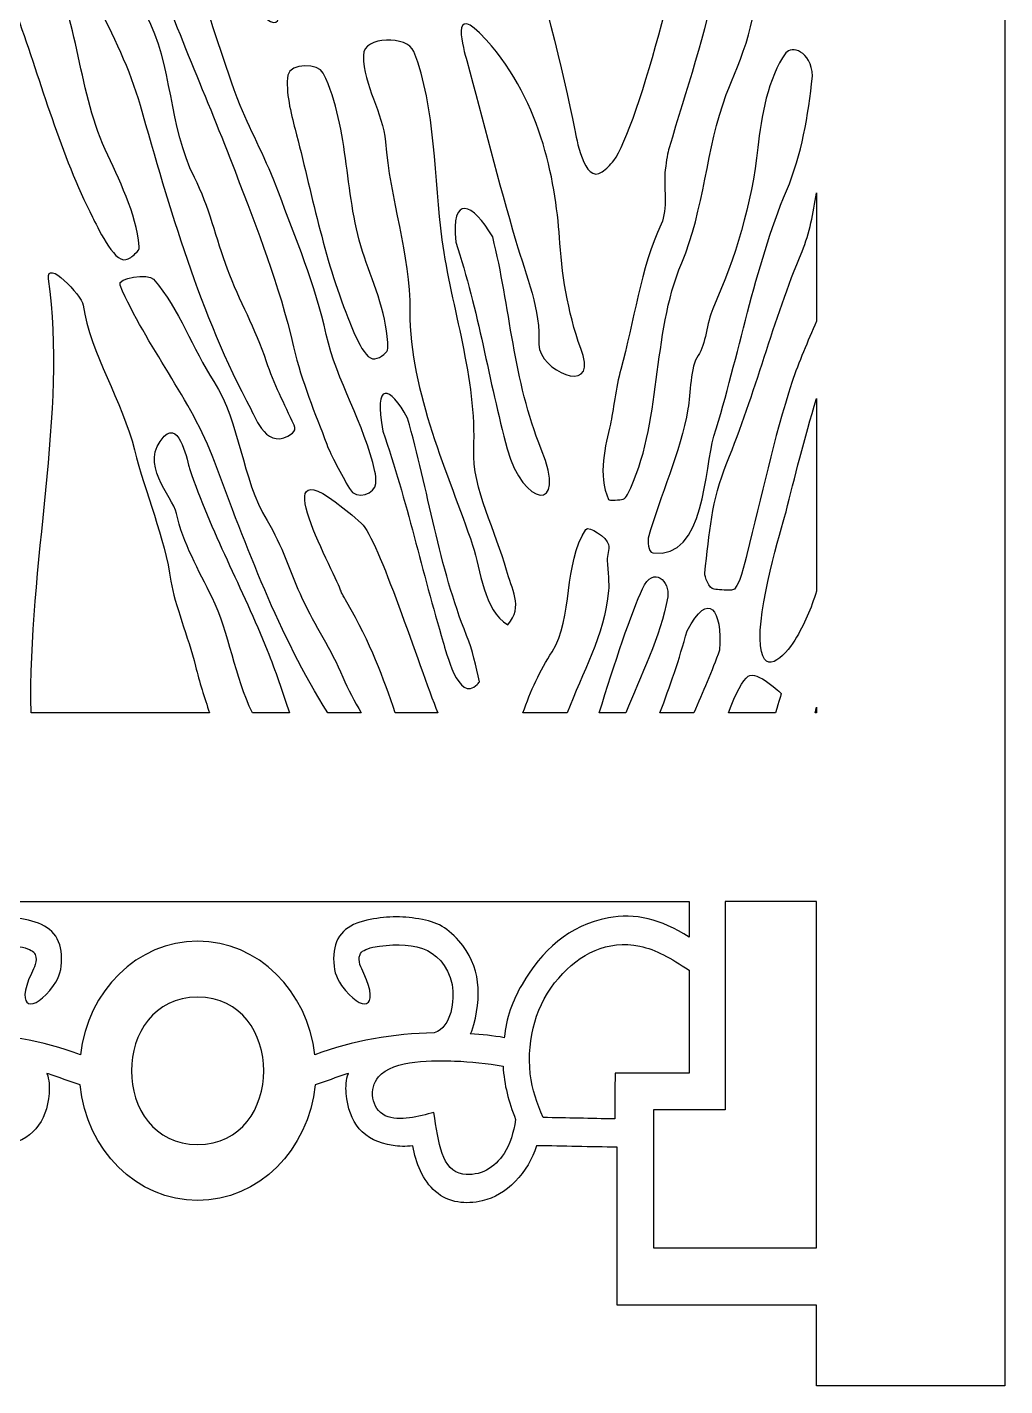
# Model space of a CAD drawing. Header units: centimetres. Extents: x 14.7 to 19.6, y -9 to 9.
# Drawn here: x 16.658 to 19.63, y -8.999 to -4.869 of the extents above; entities that cross this region are included whole.
import ezdxf

# ---------------------------------------------------------------- set-up
doc = ezdxf.new("R2010")
doc.units = ezdxf.units.CM
doc.header["$MEASUREMENT"] = 0
doc.layers.add('layer 1', color=7, linetype='Continuous')

msp = doc.modelspace()

# ---------------------------------------------------------------- linework, layer by layer
at = {"layer": 'layer 1', "color": 250}
msp.add_open_spline([(19.63045, 9.00076), (17.99409, 9.00076), (16.35772, 9.00076), (14.72136, 9.00076), (14.72136, 9.00076), (14.72136, 3.53167), (14.72136, -1.93742), (14.72136, -7.4065), (14.72136, -7.4065), (14.72138, -7.4065), (14.72139, -7.4065), (14.7214, -7.4065), (14.7214, -7.4065), (14.7214, -7.93741), (14.7214, -8.46832), (14.7214, -8.99924), (14.7214, -8.99924), (14.91231, -8.99924), (15.10322, -8.99924), (15.29413, -8.99924), (15.29413, -8.99924), (15.29413, -8.91742), (15.29413, -8.8356), (15.29413, -8.75378), (15.29413, -8.75378), (15.49607, -8.75378), (15.69801, -8.75378), (15.89995, -8.75378), (15.89995, -8.75378), (15.89995, -8.5939), (15.89995, -8.43402), (15.89995, -8.27414), (15.89995, -8.27414), (15.98164, -8.27251), (16.06334, -8.27088), (16.14504, -8.26924), (16.14504, -8.26924), (16.15955, -8.31061), (16.17856, -8.34649), (16.21013, -8.37816), (16.21013, -8.37816), (16.24104, -8.40916), (16.27298, -8.42833), (16.3105, -8.43705), (16.3105, -8.43705), (16.36015, -8.4486), (16.41259, -8.44357), (16.45245, -8.40879), (16.45245, -8.40879), (16.49102, -8.37514), (16.51328, -8.32123), (16.52127, -8.2698), (16.52127, -8.2698), (16.5441, -8.27211), (16.56351, -8.27158), (16.58182, -8.26896), (16.58182, -8.26896), (16.67318, -8.25588), (16.71634, -8.19807), (16.72405, -8.1109), (16.72405, -8.1109), (16.72594, -8.08953), (16.72444, -8.06844), (16.71765, -8.04988), (16.71765, -8.04988), (16.71909, -8.05024), (16.72053, -8.05059), (16.72196, -8.05095), (16.72196, -8.05095), (16.7542, -8.0621), (16.78644, -8.07324), (16.81868, -8.08439), (16.81868, -8.08439), (16.83803, -8.28195), (16.99059, -8.43577), (17.17592, -8.43577), (17.17592, -8.43577), (17.36126, -8.43577), (17.51382, -8.28195), (17.53317, -8.08439), (17.53317, -8.08439), (17.56541, -8.07324), (17.59765, -8.0621), (17.62989, -8.05095), (17.62989, -8.05095), (17.63132, -8.05059), (17.63276, -8.05024), (17.63419, -8.04988), (17.63419, -8.04988), (17.62741, -8.06844), (17.6259, -8.08953), (17.6278, -8.1109), (17.6278, -8.1109), (17.63551, -8.19807), (17.67867, -8.25588), (17.77003, -8.26896), (17.77003, -8.26896), (17.78834, -8.27158), (17.80775, -8.27211), (17.83058, -8.2698), (17.83058, -8.2698), (17.83857, -8.32123), (17.86083, -8.37514), (17.8994, -8.40879), (17.8994, -8.40879), (17.93926, -8.44357), (17.9917, -8.4486), (18.04135, -8.43705), (18.04135, -8.43705), (18.07887, -8.42833), (18.11082, -8.40916), (18.14173, -8.37816), (18.14173, -8.37816), (18.17329, -8.34649), (18.1923, -8.31061), (18.20681, -8.26924), (18.20681, -8.26924), (18.28851, -8.27088), (18.37021, -8.27251), (18.4519, -8.27414), (18.4519, -8.27414), (18.4519, -8.43402), (18.4519, -8.5939), (18.4519, -8.75378), (18.4519, -8.75378), (18.65384, -8.75378), (18.85578, -8.75378), (19.05772, -8.75378), (19.05772, -8.75378), (19.05772, -8.8356), (19.05772, -8.91742), (19.05772, -8.99924), (19.05772, -8.99924), (19.24863, -8.99924), (19.43954, -8.99924), (19.63045, -8.99924), (19.63045, -8.99924), (19.63045, -8.46832), (19.63045, -7.93741), (19.63045, -7.4065), (19.63045, -7.4065), (19.63045, -1.93742), (19.63045, 3.53167), (19.63045, 9.00076)], degree=3, knots=[0, 0, 0, 0, 0.027027, 0.027027, 0.027027, 0.027027, 0.0540541, 0.0540541, 0.0540541, 0.0540541, 0.0810811, 0.0810811, 0.0810811, 0.0810811, 0.1081081, 0.1081081, 0.1081081, 0.1081081, 0.1351351, 0.1351351, 0.1351351, 0.1351351, 0.1621622, 0.1621622, 0.1621622, 0.1621622, 0.1891892, 0.1891892, 0.1891892, 0.1891892, 0.2162162, 0.2162162, 0.2162162, 0.2162162, 0.2432432, 0.2432432, 0.2432432, 0.2432432, 0.2702703, 0.2702703, 0.2702703, 0.2702703, 0.2972973, 0.2972973, 0.2972973, 0.2972973, 0.3243243, 0.3243243, 0.3243243, 0.3243243, 0.3513514, 0.3513514, 0.3513514, 0.3513514, 0.3783784, 0.3783784, 0.3783784, 0.3783784, 0.4054054, 0.4054054, 0.4054054, 0.4054054, 0.4324324, 0.4324324, 0.4324324, 0.4324324, 0.4594595, 0.4594595, 0.4594595, 0.4594595, 0.4864865, 0.4864865, 0.4864865, 0.4864865, 0.5135135, 0.5135135, 0.5135135, 0.5135135, 0.5405405, 0.5405405, 0.5405405, 0.5405405, 0.5675676, 0.5675676, 0.5675676, 0.5675676, 0.5945946, 0.5945946, 0.5945946, 0.5945946, 0.6216216, 0.6216216, 0.6216216, 0.6216216, 0.6486486, 0.6486486, 0.6486486, 0.6486486, 0.6756757, 0.6756757, 0.6756757, 0.6756757, 0.7027027, 0.7027027, 0.7027027, 0.7027027, 0.7297297, 0.7297297, 0.7297297, 0.7297297, 0.7567568, 0.7567568, 0.7567568, 0.7567568, 0.7837838, 0.7837838, 0.7837838, 0.7837838, 0.8108108, 0.8108108, 0.8108108, 0.8108108, 0.8378378, 0.8378378, 0.8378378, 0.8378378, 0.8648649, 0.8648649, 0.8648649, 0.8648649, 0.8918919, 0.8918919, 0.8918919, 0.8918919, 0.9189189, 0.9189189, 0.9189189, 0.9189189, 0.9459459, 0.9459459, 0.9459459, 0.9459459, 1, 1, 1, 1], dxfattribs=at)
at = {"layer": 'layer 1', "color": 7}
for points, knots in [([(18.40585, -5.30907), (18.35042, -5.34852), (18.32633, -5.1985), (18.323, -5.18197), (18.323, -5.18197), (18.24812, -4.81228), (18.06604, -4.19436), (17.98641, -3.82434), (17.98641, -3.82434), (17.95291, -3.66863), (17.79548, -3.13169), (17.84382, -2.966), (17.84382, -2.966), (17.8911, -2.8038), (17.97741, -3.12331), (18.01058, -3.19579), (18.01058, -3.19579), (18.11928, -3.43328), (18.26381, -3.66553), (18.39781, -3.89659), (18.39781, -3.89659), (18.44095, -3.97095), (18.48384, -4.02125), (18.51165, -4.10525), (18.51165, -4.10525), (18.55082, -4.22357), (18.59764, -4.33097), (18.65061, -4.44672), (18.65061, -4.44672), (18.68936, -4.53138), (18.51295, -5.18241), (18.44115, -5.27465), (18.44115, -5.27465), (18.43032, -5.28856), (18.41855, -5.30005), (18.40585, -5.30907)], [0, 0, 0, 0, 0.1, 0.1, 0.1, 0.1, 0.2, 0.2, 0.2, 0.2, 0.3, 0.3, 0.3, 0.3, 0.4, 0.4, 0.4, 0.4, 0.5, 0.5, 0.5, 0.5, 0.6, 0.6, 0.6, 0.6, 0.7, 0.7, 0.7, 0.7, 0.8, 0.8, 0.8, 0.8, 1, 1, 1, 1]), ([(17.33816, -4.79485), (17.16555, -4.58038), (17.19776, -4.37335), (17.14025, -4.25017), (17.14025, -4.25017), (17.14025, -4.25017), (17.14025, -4.25017), (17.14025, -4.25017), (17.14025, -4.25017), (17.13153, -4.23151), (17.12642, -4.21856), (17.12492, -4.2113), (17.12492, -4.2113), (17.11053, -4.14416), (17.0858, -4.08229), (17.06567, -4.00926), (17.06567, -4.00926), (17.06373, -4.0022), (17.05384, -3.88041), (17.14766, -3.977), (17.14766, -3.977), (17.24766, -4.0839), (17.22862, -4.14663), (17.23211, -4.19426), (17.23211, -4.19426), (17.23794, -4.27342), (17.30772, -4.39604), (17.30503, -4.4691), (17.30503, -4.4691), (17.30344, -4.54473), (17.39041, -4.67887), (17.41996, -4.77887), (17.41996, -4.77887), (17.42458, -4.79448), (17.44751, -4.93071), (17.33816, -4.79485)], [0, 0, 0, 0, 0.1, 0.1, 0.1, 0.1, 0.2, 0.2, 0.2, 0.2, 0.3, 0.3, 0.3, 0.3, 0.4, 0.4, 0.4, 0.4, 0.5, 0.5, 0.5, 0.5, 0.6, 0.6, 0.6, 0.6, 0.7, 0.7, 0.7, 0.7, 0.8, 0.8, 0.8, 0.8, 1, 1, 1, 1]), ([(17.71766, -6.25643), (17.71694, -6.28613), (17.65986, -6.31152), (17.63726, -6.27162), (17.63726, -6.27162), (17.61316, -6.22906), (17.58098, -6.16981), (17.56863, -6.1371), (17.56863, -6.1371), (17.53307, -6.04289), (17.49298, -5.94885), (17.46783, -5.84133), (17.46783, -5.84133), (17.42202, -5.64525), (17.35956, -5.49134), (17.28964, -5.30735), (17.28964, -5.30735), (17.20578, -5.08668), (17.10408, -4.86533), (17.0291, -4.63873), (17.0291, -4.63873), (16.98986, -4.5201), (16.93462, -4.40261), (16.89268, -4.28339), (16.89268, -4.28339), (16.87761, -4.24069), (16.87009, -4.17603), (16.92307, -4.16773), (16.92307, -4.16773), (17.01978, -4.15259), (17.15781, -4.69303), (17.17118, -4.72589), (17.17118, -4.72589), (17.22164, -4.84999), (17.25515, -4.98281), (17.30567, -5.10702), (17.30567, -5.10702), (17.34151, -5.1952), (17.38495, -5.27058), (17.422, -5.3712), (17.422, -5.3712), (17.47282, -5.50919), (17.5338, -5.65246), (17.56713, -5.80344), (17.56713, -5.80344), (17.5982, -5.94414), (17.6828, -6.07433), (17.71524, -6.21985), (17.71524, -6.21985), (17.71722, -6.22876), (17.71802, -6.24095), (17.71766, -6.25643)], [0, 0, 0, 0, 0.0714286, 0.0714286, 0.0714286, 0.0714286, 0.1428571, 0.1428571, 0.1428571, 0.1428571, 0.2142857, 0.2142857, 0.2142857, 0.2142857, 0.2857143, 0.2857143, 0.2857143, 0.2857143, 0.3571429, 0.3571429, 0.3571429, 0.3571429, 0.4285714, 0.4285714, 0.4285714, 0.4285714, 0.5, 0.5, 0.5, 0.5, 0.5714286, 0.5714286, 0.5714286, 0.5714286, 0.6428571, 0.6428571, 0.6428571, 0.6428571, 0.7142857, 0.7142857, 0.7142857, 0.7142857, 0.7857143, 0.7857143, 0.7857143, 0.7857143, 0.8571429, 0.8571429, 0.8571429, 0.8571429, 1, 1, 1, 1]), ([(17.46423, -6.10316), (17.38856, -6.16123), (17.35127, -6.0556), (17.33849, -6.03184), (17.33849, -6.03184), (17.18234, -5.74151), (17.09061, -5.41926), (17.00102, -5.10667), (17.00102, -5.10667), (16.93782, -4.88617), (16.79706, -4.69138), (16.72259, -4.47344), (16.72259, -4.47344), (16.71283, -4.44488), (16.82342, -4.44136), (16.83932, -4.46294), (16.83932, -4.46294), (16.92169, -4.5748), (16.95456, -4.71243), (17.01929, -4.83216), (17.01929, -4.83216), (17.10121, -4.9837), (17.08783, -5.17197), (17.16628, -5.32593), (17.16628, -5.32593), (17.21117, -5.41405), (17.23216, -5.51277), (17.26651, -5.60492), (17.26651, -5.60492), (17.30274, -5.70207), (17.35211, -5.78489), (17.38537, -5.88607), (17.38537, -5.88607), (17.40714, -5.95238), (17.44035, -6.01537), (17.46922, -6.07932), (17.46922, -6.07932), (17.47368, -6.08923), (17.47203, -6.09718), (17.46423, -6.10316)], [0, 0, 0, 0, 0.0909091, 0.0909091, 0.0909091, 0.0909091, 0.1818182, 0.1818182, 0.1818182, 0.1818182, 0.2727273, 0.2727273, 0.2727273, 0.2727273, 0.3636364, 0.3636364, 0.3636364, 0.3636364, 0.4545455, 0.4545455, 0.4545455, 0.4545455, 0.5454545, 0.5454545, 0.5454545, 0.5454545, 0.6363636, 0.6363636, 0.6363636, 0.6363636, 0.7272727, 0.7272727, 0.7272727, 0.7272727, 0.8181818, 0.8181818, 0.8181818, 0.8181818, 1, 1, 1, 1]), ([(16.95733, -5.57554), (16.91985, -5.58519), (16.8683, -5.46992), (16.85667, -5.44715), (16.85667, -5.44715), (16.75946, -5.25685), (16.70061, -5.03968), (16.6284, -4.83773), (16.6284, -4.83773), (16.61091, -4.78877), (16.58547, -4.71548), (16.58977, -4.66113), (16.58977, -4.66113), (16.59318, -4.61781), (16.68906, -4.61237), (16.70679, -4.64235), (16.70679, -4.64235), (16.81354, -4.82289), (16.80829, -5.04986), (16.89479, -5.24106), (16.89479, -5.24106), (16.93516, -5.33033), (16.98968, -5.43467), (16.99802, -5.5355), (16.99802, -5.5355), (16.9989, -5.54609), (16.99484, -5.548), (16.98592, -5.55764), (16.98592, -5.55764), (16.97738, -5.56686), (16.96786, -5.57281), (16.95733, -5.57554)], [0, 0, 0, 0, 0.1111111, 0.1111111, 0.1111111, 0.1111111, 0.2222222, 0.2222222, 0.2222222, 0.2222222, 0.3333333, 0.3333333, 0.3333333, 0.3333333, 0.4444444, 0.4444444, 0.4444444, 0.4444444, 0.5555556, 0.5555556, 0.5555556, 0.5555556, 0.6666667, 0.6666667, 0.6666667, 0.6666667, 0.7777778, 0.7777778, 0.7777778, 0.7777778, 1, 1, 1, 1]), ([(18.42554, -6.30504), (18.39108, -6.23046), (18.41682, -6.13889), (18.43087, -6.07643), (18.43087, -6.07643), (18.43922, -6.03933), (18.44823, -5.96148), (18.46266, -5.90965), (18.46266, -5.90965), (18.50272, -5.76575), (18.5225, -5.60162), (18.58554, -5.4676), (18.58554, -5.4676), (18.60669, -5.42266), (18.59193, -5.35255), (18.59789, -5.30269), (18.59789, -5.30269), (18.59789, -5.30269), (18.59789, -5.30269), (18.59789, -5.30269), (18.59789, -5.30269), (18.60153, -5.27231), (18.60544, -5.25013), (18.60963, -5.23613), (18.60963, -5.23613), (18.66209, -5.06112), (18.72018, -4.88748), (18.75596, -4.70651), (18.75596, -4.70651), (18.76318, -4.67004), (18.83176, -4.65876), (18.85089, -4.70016), (18.85089, -4.70016), (18.90422, -4.81559), (18.82046, -4.97422), (18.78342, -5.07369), (18.78342, -5.07369), (18.72191, -5.23898), (18.71659, -5.42393), (18.64788, -5.5859), (18.64788, -5.5859), (18.55413, -5.80691), (18.59065, -6.07416), (18.48319, -6.28994), (18.48319, -6.28994), (18.47533, -6.30573), (18.46731, -6.30469), (18.44542, -6.30682), (18.44542, -6.30682), (18.43325, -6.308), (18.42663, -6.30741), (18.42554, -6.30504)], [0, 0, 0, 0, 0.0714286, 0.0714286, 0.0714286, 0.0714286, 0.1428571, 0.1428571, 0.1428571, 0.1428571, 0.2142857, 0.2142857, 0.2142857, 0.2142857, 0.2857143, 0.2857143, 0.2857143, 0.2857143, 0.3571429, 0.3571429, 0.3571429, 0.3571429, 0.4285714, 0.4285714, 0.4285714, 0.4285714, 0.5, 0.5, 0.5, 0.5, 0.5714286, 0.5714286, 0.5714286, 0.5714286, 0.6428571, 0.6428571, 0.6428571, 0.6428571, 0.7142857, 0.7142857, 0.7142857, 0.7142857, 0.7857143, 0.7857143, 0.7857143, 0.7857143, 0.8571429, 0.8571429, 0.8571429, 0.8571429, 1, 1, 1, 1]), ([(18.21302, -5.83351), (18.22063, -5.73129), (18.17523, -5.62538), (18.14375, -5.5197), (18.14375, -5.5197), (18.08922, -5.33668), (18.04504, -5.15354), (17.99408, -4.97021), (17.99408, -4.97021), (17.98657, -4.94316), (17.93741, -4.77924), (18.05333, -4.90763), (18.05333, -4.90763), (18.22637, -5.0993), (18.26631, -5.35265), (18.27766, -5.52584), (18.27766, -5.52584), (18.28488, -5.63604), (18.30553, -5.75386), (18.34851, -5.86739), (18.34851, -5.86739), (18.38301, -5.98407), (18.21739, -5.91548), (18.21302, -5.83351)], [0, 0, 0, 0, 0.1428571, 0.1428571, 0.1428571, 0.1428571, 0.2857143, 0.2857143, 0.2857143, 0.2857143, 0.4285714, 0.4285714, 0.4285714, 0.4285714, 0.5714286, 0.5714286, 0.5714286, 0.5714286, 0.7142857, 0.7142857, 0.7142857, 0.7142857, 1, 1, 1, 1]), ([(18.11911, -6.68569), (18.04474, -6.64187), (18.03739, -6.51881), (18.01222, -6.4442), (18.01222, -6.4442), (17.93905, -6.22727), (17.82108, -5.98214), (17.82137, -5.73201), (17.82137, -5.73201), (17.82156, -5.56163), (17.76034, -5.38894), (17.74696, -5.2177), (17.74696, -5.2177), (17.7399, -5.12739), (17.67984, -5.04833), (17.67995, -4.95487), (17.67995, -4.95487), (17.68003, -4.89388), (17.81503, -4.89574), (17.83348, -4.94282), (17.83348, -4.94282), (17.90026, -5.1131), (17.89495, -5.33204), (17.91985, -5.51532), (17.91985, -5.51532), (17.9482, -5.72399), (18.02546, -5.93555), (18.01556, -6.15257), (18.01556, -6.15257), (18.01012, -6.27164), (18.08521, -6.40686), (18.11502, -6.51981), (18.11502, -6.51981), (18.12956, -6.57487), (18.16808, -6.63036), (18.11911, -6.68569), (18.11911, -6.68569), (18.11911, -6.68569), (18.11911, -6.68569), (18.11911, -6.68569)], [0, 0, 0, 0, 0.0909091, 0.0909091, 0.0909091, 0.0909091, 0.1818182, 0.1818182, 0.1818182, 0.1818182, 0.2727273, 0.2727273, 0.2727273, 0.2727273, 0.3636364, 0.3636364, 0.3636364, 0.3636364, 0.4545455, 0.4545455, 0.4545455, 0.4545455, 0.5454545, 0.5454545, 0.5454545, 0.5454545, 0.6363636, 0.6363636, 0.6363636, 0.6363636, 0.7272727, 0.7272727, 0.7272727, 0.7272727, 0.8181818, 0.8181818, 0.8181818, 0.8181818, 1, 1, 1, 1]), ([(18.55983, -6.46724), (18.54556, -6.46528), (18.54435, -6.42926), (18.54626, -6.42223), (18.54626, -6.42223), (18.58243, -6.28963), (18.64354, -6.16574), (18.66679, -6.02921), (18.66679, -6.02921), (18.67422, -5.98547), (18.67427, -5.89941), (18.69758, -5.86746), (18.69758, -5.86746), (18.72211, -5.83387), (18.7239, -5.76667), (18.74234, -5.7254), (18.74234, -5.7254), (18.81141, -5.57078), (18.86104, -5.40738), (18.87927, -5.23478), (18.87927, -5.23478), (18.88895, -5.14323), (18.91022, -5.02216), (18.96462, -4.94764), (18.96462, -4.94764), (18.98059, -4.92575), (19.04163, -4.93841), (19.04558, -5.01819), (19.04558, -5.01819), (19.03152, -5.1411), (19.01396, -5.2534), (18.96667, -5.36617), (18.96667, -5.36617), (18.86807, -5.60143), (18.82203, -5.86809), (18.74597, -6.11274), (18.74597, -6.11274), (18.71693, -6.20617), (18.72022, -6.48917), (18.55983, -6.46724)], [0, 0, 0, 0, 0.0909091, 0.0909091, 0.0909091, 0.0909091, 0.1818182, 0.1818182, 0.1818182, 0.1818182, 0.2727273, 0.2727273, 0.2727273, 0.2727273, 0.3636364, 0.3636364, 0.3636364, 0.3636364, 0.4545455, 0.4545455, 0.4545455, 0.4545455, 0.5454545, 0.5454545, 0.5454545, 0.5454545, 0.6363636, 0.6363636, 0.6363636, 0.6363636, 0.7272727, 0.7272727, 0.7272727, 0.7272727, 0.8181818, 0.8181818, 0.8181818, 0.8181818, 1, 1, 1, 1]), ([(17.71445, -5.87756), (17.67971, -5.88299), (17.64171, -5.77384), (17.63288, -5.75214), (17.63288, -5.75214), (17.55916, -5.57086), (17.5223, -5.36859), (17.47215, -5.17895), (17.47215, -5.17895), (17.46001, -5.13297), (17.4425, -5.06421), (17.45054, -5.01528), (17.45054, -5.01528), (17.45693, -4.97627), (17.54434, -4.97984), (17.55815, -5.00861), (17.55815, -5.00861), (17.64127, -5.18189), (17.61923, -5.38737), (17.68316, -5.56853), (17.68316, -5.56853), (17.713, -5.65311), (17.75453, -5.75261), (17.75442, -5.84484), (17.75442, -5.84484), (17.75441, -5.85453), (17.75058, -5.8559), (17.74175, -5.86386), (17.74175, -5.86386), (17.73331, -5.87146), (17.72421, -5.87603), (17.71445, -5.87756)], [0, 0, 0, 0, 0.1111111, 0.1111111, 0.1111111, 0.1111111, 0.2222222, 0.2222222, 0.2222222, 0.2222222, 0.3333333, 0.3333333, 0.3333333, 0.3333333, 0.4444444, 0.4444444, 0.4444444, 0.4444444, 0.5555556, 0.5555556, 0.5555556, 0.5555556, 0.6666667, 0.6666667, 0.6666667, 0.6666667, 0.7777778, 0.7777778, 0.7777778, 0.7777778, 1, 1, 1, 1]), ([(18.11729, -6.15139), (18.06056, -5.94169), (18.03083, -5.73276), (17.96068, -5.52225), (17.96068, -5.52225), (17.94553, -5.37591), (18.01301, -5.40183), (18.07326, -5.50655), (18.07326, -5.50655), (18.12632, -5.71935), (18.13533, -5.94282), (18.22098, -6.15203), (18.22098, -6.15203), (18.30208, -6.35018), (18.16452, -6.32611), (18.11729, -6.15139)], [0, 0, 0, 0, 0.2, 0.2, 0.2, 0.2, 0.4, 0.4, 0.4, 0.4, 0.6, 0.6, 0.6, 0.6, 1, 1, 1, 1]), ([(19.05772, -5.76314), (19.05772, -5.63311), (19.05772, -5.50307), (19.05772, -5.37304), (19.05772, -5.37304), (19.04798, -5.43446), (19.03715, -5.49557), (19.01395, -5.55074), (19.01395, -5.55074), (18.92529, -5.76162), (18.87175, -5.98265), (18.78535, -6.19336), (18.78535, -6.19336), (18.7379, -6.30909), (18.73282, -6.40533), (18.71793, -6.52933), (18.71793, -6.52933), (18.71685, -6.53821), (18.73136, -6.57648), (18.74626, -6.57804), (18.74626, -6.57804), (18.7596, -6.57943), (18.77742, -6.58038), (18.79976, -6.5809), (18.79976, -6.5809), (18.8227, -6.58143), (18.84129, -6.48938), (18.84571, -6.47191), (18.84571, -6.47191), (18.89049, -6.29493), (18.92742, -6.12008), (18.98314, -5.94937), (18.98314, -5.94937), (19.00375, -5.8862), (19.03138, -5.82496), (19.05772, -5.76314)], [0, 0, 0, 0, 0.1, 0.1, 0.1, 0.1, 0.2, 0.2, 0.2, 0.2, 0.3, 0.3, 0.3, 0.3, 0.4, 0.4, 0.4, 0.4, 0.5, 0.5, 0.5, 0.5, 0.6, 0.6, 0.6, 0.6, 0.7, 0.7, 0.7, 0.7, 0.8, 0.8, 0.8, 0.8, 1, 1, 1, 1]), ([(16.66944, -6.95378), (16.85045, -6.95378), (17.03145, -6.95378), (17.21246, -6.95378), (17.21246, -6.95378), (17.19611, -6.90689), (17.18138, -6.85958), (17.16963, -6.81146), (17.16963, -6.81146), (17.14755, -6.7211), (17.1052, -6.62513), (17.09489, -6.55352), (17.09489, -6.55352), (17.07568, -6.42015), (17.01613, -6.28563), (16.98389, -6.15377), (16.98389, -6.15377), (16.94812, -6.00746), (16.84927, -5.86129), (16.8281, -5.71429), (16.8281, -5.71429), (16.82363, -5.68328), (16.71361, -5.57067), (16.72279, -5.63444), (16.72279, -5.63444), (16.78094, -6.03833), (16.65997, -6.50332), (16.66944, -6.95378)], [0, 0, 0, 0, 0.125, 0.125, 0.125, 0.125, 0.25, 0.25, 0.25, 0.25, 0.375, 0.375, 0.375, 0.375, 0.5, 0.5, 0.5, 0.5, 0.625, 0.625, 0.625, 0.625, 0.75, 0.75, 0.75, 0.75, 1, 1, 1, 1]), ([(17.57151, -6.95378), (17.60548, -6.95378), (17.63944, -6.95378), (17.67341, -6.95378), (17.67341, -6.95378), (17.65311, -6.91818), (17.63319, -6.88237), (17.61757, -6.84488), (17.61757, -6.84488), (17.58154, -6.75847), (17.53258, -6.68947), (17.4942, -6.60682), (17.4942, -6.60682), (17.45782, -6.52844), (17.43273, -6.44324), (17.38735, -6.36922), (17.38735, -6.36922), (17.30804, -6.23991), (17.30719, -6.07325), (17.22498, -5.94633), (17.22498, -5.94633), (17.16004, -5.84606), (17.12192, -5.72755), (17.04196, -5.63558), (17.04196, -5.63558), (17.02653, -5.61782), (16.92948, -5.62954), (16.94, -5.65391), (16.94, -5.65391), (17.02009, -5.83982), (17.15694, -6.0002), (17.2273, -6.18924), (17.2273, -6.18924), (17.32391, -6.44883), (17.42288, -6.71622), (17.57151, -6.95378)], [0, 0, 0, 0, 0.1, 0.1, 0.1, 0.1, 0.2, 0.2, 0.2, 0.2, 0.3, 0.3, 0.3, 0.3, 0.4, 0.4, 0.4, 0.4, 0.5, 0.5, 0.5, 0.5, 0.6, 0.6, 0.6, 0.6, 0.7, 0.7, 0.7, 0.7, 0.8, 0.8, 0.8, 0.8, 1, 1, 1, 1]), ([(18.02598, -6.86704), (17.96838, -6.92584), (17.92993, -6.76234), (17.92282, -6.73878), (17.92282, -6.73878), (17.85848, -6.52595), (17.81275, -6.30835), (17.73913, -6.09741), (17.73913, -6.09741), (17.71098, -5.94383), (17.76036, -5.95764), (17.81436, -6.05733), (17.81436, -6.05733), (17.87655, -6.27425), (17.90985, -6.5117), (17.99393, -6.71804), (17.99393, -6.71804), (18.01238, -6.76331), (18.02174, -6.8114), (18.0328, -6.85915), (18.0328, -6.85915), (18.03292, -6.85965), (18.03065, -6.86227), (18.02598, -6.86704)], [0, 0, 0, 0, 0.1428571, 0.1428571, 0.1428571, 0.1428571, 0.2857143, 0.2857143, 0.2857143, 0.2857143, 0.4285714, 0.4285714, 0.4285714, 0.4285714, 0.5714286, 0.5714286, 0.5714286, 0.5714286, 0.7142857, 0.7142857, 0.7142857, 0.7142857, 1, 1, 1, 1]), ([(19.05772, -6.58391), (19.05772, -6.3887), (19.05772, -6.1935), (19.05772, -5.99829), (19.05772, -5.99829), (19.02182, -6.11886), (18.98989, -6.24191), (18.96519, -6.34244), (18.96519, -6.34244), (18.96174, -6.3587), (18.88474, -6.60021), (18.88633, -6.72735), (18.88633, -6.72735), (18.88795, -6.85812), (18.9621, -6.78114), (18.99208, -6.73233), (18.99208, -6.73233), (19.02099, -6.68529), (19.04137, -6.63558), (19.05772, -6.58391)], [0, 0, 0, 0, 0.1666667, 0.1666667, 0.1666667, 0.1666667, 0.3333333, 0.3333333, 0.3333333, 0.3333333, 0.5, 0.5, 0.5, 0.5, 0.6666667, 0.6666667, 0.6666667, 0.6666667, 1, 1, 1, 1]), ([(17.34281, -6.95378), (17.3802, -6.95378), (17.41759, -6.95378), (17.45496, -6.95378), (17.45496, -6.95378), (17.43412, -6.88949), (17.41246, -6.82555), (17.38746, -6.76302), (17.38746, -6.76302), (17.31297, -6.57667), (17.21507, -6.40156), (17.15124, -6.21094), (17.15124, -6.21094), (17.14583, -6.19484), (17.1227, -6.06444), (17.07464, -6.11268), (17.07464, -6.11268), (16.99331, -6.19432), (17.09959, -6.29378), (17.11137, -6.34762), (17.11137, -6.34762), (17.13055, -6.43527), (17.18015, -6.52175), (17.22004, -6.60288), (17.22004, -6.60288), (17.27248, -6.70956), (17.28834, -6.84485), (17.34281, -6.95378)], [0, 0, 0, 0, 0.125, 0.125, 0.125, 0.125, 0.25, 0.25, 0.25, 0.25, 0.375, 0.375, 0.375, 0.375, 0.5, 0.5, 0.5, 0.5, 0.625, 0.625, 0.625, 0.625, 0.75, 0.75, 0.75, 0.75, 1, 1, 1, 1]), ([(17.77703, -6.95378), (17.82008, -6.95378), (17.86314, -6.95378), (17.90619, -6.95378), (17.90619, -6.95378), (17.84894, -6.81071), (17.72473, -6.42335), (17.67442, -6.37812), (17.67442, -6.37812), (17.33682, -6.07452), (17.59502, -6.53004), (17.6094, -6.57729), (17.6094, -6.57729), (17.6117, -6.58487), (17.61841, -6.59815), (17.62954, -6.61714), (17.62954, -6.61714), (17.62954, -6.61714), (17.62954, -6.61714), (17.62954, -6.61714), (17.62954, -6.61714), (17.70297, -6.7425), (17.74058, -6.84746), (17.77703, -6.95378)], [0, 0, 0, 0, 0.1428571, 0.1428571, 0.1428571, 0.1428571, 0.2857143, 0.2857143, 0.2857143, 0.2857143, 0.4285714, 0.4285714, 0.4285714, 0.4285714, 0.5714286, 0.5714286, 0.5714286, 0.5714286, 0.7142857, 0.7142857, 0.7142857, 0.7142857, 1, 1, 1, 1]), ([(18.16505, -6.95378), (18.2098, -6.95378), (18.25455, -6.95378), (18.2993, -6.95378), (18.2993, -6.95378), (18.34573, -6.83168), (18.4124, -6.72091), (18.42558, -6.58161), (18.42558, -6.58161), (18.42735, -6.56358), (18.4233, -6.52214), (18.42153, -6.4905), (18.42153, -6.4905), (18.42064, -6.4746), (18.42933, -6.45819), (18.42531, -6.4417), (18.42531, -6.4417), (18.42028, -6.42097), (18.36517, -6.3828), (18.35651, -6.396), (18.35651, -6.396), (18.28814, -6.49813), (18.31822, -6.66594), (18.25376, -6.76758), (18.25376, -6.76758), (18.21766, -6.82456), (18.18792, -6.88729), (18.16505, -6.95378)], [0, 0, 0, 0, 0.125, 0.125, 0.125, 0.125, 0.25, 0.25, 0.25, 0.25, 0.375, 0.375, 0.375, 0.375, 0.5, 0.5, 0.5, 0.5, 0.625, 0.625, 0.625, 0.625, 0.75, 0.75, 0.75, 0.75, 1, 1, 1, 1]), ([(18.39708, -6.95378), (18.42414, -6.95378), (18.4512, -6.95378), (18.47826, -6.95378), (18.47826, -6.95378), (18.52141, -6.84188), (18.58423, -6.72315), (18.60521, -6.6012), (18.60521, -6.6012), (18.61314, -6.55512), (18.56289, -6.50318), (18.52857, -6.57652), (18.52857, -6.57652), (18.49636, -6.64532), (18.44275, -6.80436), (18.39708, -6.95378)], [0, 0, 0, 0, 0.2, 0.2, 0.2, 0.2, 0.4, 0.4, 0.4, 0.4, 0.6, 0.6, 0.6, 0.6, 1, 1, 1, 1]), ([(18.58185, -6.95378), (18.6161, -6.95378), (18.65034, -6.95378), (18.68459, -6.95378), (18.68459, -6.95378), (18.71248, -6.8908), (18.73976, -6.82769), (18.76287, -6.76263), (18.76287, -6.76263), (18.77115, -6.6407), (18.73105, -6.57745), (18.66408, -6.70436), (18.66408, -6.70436), (18.64071, -6.79092), (18.61211, -6.87306), (18.58185, -6.95378)], [0, 0, 0, 0, 0.2, 0.2, 0.2, 0.2, 0.4, 0.4, 0.4, 0.4, 0.6, 0.6, 0.6, 0.6, 1, 1, 1, 1]), ([(18.79034, -6.95378), (18.83803, -6.95378), (18.88574, -6.95378), (18.93344, -6.95378), (18.93344, -6.95378), (18.94406, -6.91714), (18.95046, -6.89435), (18.95046, -6.89435), (18.95046, -6.89435), (18.95046, -6.89435), (18.87599, -6.82359), (18.84986, -6.84203), (18.84986, -6.84203), (18.83382, -6.85334), (18.81263, -6.89281), (18.79034, -6.95378)], [0, 0, 0, 0, 0.2, 0.2, 0.2, 0.2, 0.4, 0.4, 0.4, 0.4, 0.6, 0.6, 0.6, 0.6, 1, 1, 1, 1]), ([(19.05353, -6.95378), (19.05493, -6.95378), (19.05632, -6.95378), (19.05772, -6.95378), (19.05772, -6.95378), (19.05772, -6.94794), (19.05772, -6.9421), (19.05772, -6.93627), (19.05772, -6.93627), (19.05632, -6.94212), (19.05493, -6.94795), (19.05353, -6.95378)], [0, 0, 0, 0, 0.25, 0.25, 0.25, 0.25, 0.5, 0.5, 0.5, 0.5, 1, 1, 1, 1]), ([(17.17592, -7.52651), (16.67786, -7.52651), (16.17979, -7.52651), (15.68172, -7.52651), (15.68172, -7.52651), (15.68172, -7.56289), (15.68172, -7.59927), (15.68172, -7.63565), (15.68172, -7.63565), (15.76688, -7.58011), (15.84713, -7.56162), (15.927, -7.57653), (15.927, -7.57653), (16.04625, -7.59879), (16.13052, -7.67686), (16.18957, -7.77897), (16.18957, -7.77897), (16.21813, -7.82834), (16.23785, -7.88245), (16.24337, -7.94092), (16.24337, -7.94092), (16.27755, -7.93521), (16.31217, -7.93118), (16.34675, -7.9289), (16.34675, -7.9289), (16.3452, -7.92635), (16.34364, -7.92381), (16.34208, -7.92126), (16.34208, -7.92126), (16.30868, -7.813), (16.3154, -7.72276), (16.38162, -7.64662), (16.38162, -7.64662), (16.42157, -7.60068), (16.45423, -7.58681), (16.51375, -7.57816), (16.51375, -7.57816), (16.56526, -7.57067), (16.61645, -7.57286), (16.67166, -7.58647), (16.67166, -7.58647), (16.72958, -7.60074), (16.76288, -7.638), (16.76239, -7.70061), (16.76239, -7.70061), (16.76214, -7.73398), (16.75713, -7.75519), (16.73804, -7.78198), (16.73804, -7.78198), (16.67623, -7.86875), (16.61968, -7.85406), (16.67025, -7.74557), (16.67025, -7.74557), (16.67853, -7.72783), (16.69003, -7.70896), (16.68214, -7.6884), (16.68214, -7.6884), (16.67799, -7.67759), (16.66656, -7.67313), (16.64364, -7.66532), (16.64364, -7.66532), (16.53252, -7.6487), (16.43264, -7.65578), (16.40153, -7.77973), (16.40153, -7.77973), (16.39534, -7.82791), (16.40211, -7.90768), (16.45671, -7.92629), (16.45671, -7.92629), (16.57888, -7.92922), (16.7055, -7.94855), (16.81935, -7.99321), (16.81935, -7.99321), (16.84124, -7.79857), (16.99251, -7.64776), (17.17592, -7.64776), (17.17592, -7.64776), (17.35934, -7.64776), (17.51061, -7.79857), (17.5325, -7.99321), (17.5325, -7.99321), (17.64635, -7.94855), (17.77297, -7.92922), (17.89515, -7.92629), (17.89515, -7.92629), (17.94974, -7.90768), (17.95651, -7.82791), (17.95032, -7.77973), (17.95032, -7.77973), (17.91921, -7.65578), (17.81934, -7.6487), (17.70821, -7.66532), (17.70821, -7.66532), (17.68529, -7.67313), (17.67386, -7.67759), (17.66971, -7.6884), (17.66971, -7.6884), (17.66182, -7.70896), (17.67332, -7.72783), (17.6816, -7.74557), (17.6816, -7.74557), (17.73217, -7.85406), (17.67562, -7.86875), (17.61381, -7.78198), (17.61381, -7.78198), (17.59472, -7.75519), (17.58971, -7.73398), (17.58946, -7.70061), (17.58946, -7.70061), (17.58897, -7.638), (17.62227, -7.60074), (17.68019, -7.58647), (17.68019, -7.58647), (17.7354, -7.57286), (17.7866, -7.57067), (17.8381, -7.57816), (17.8381, -7.57816), (17.89762, -7.58681), (17.93028, -7.60068), (17.97023, -7.64662), (17.97023, -7.64662), (18.03645, -7.72276), (18.04317, -7.813), (18.00977, -7.92126), (18.00977, -7.92126), (18.00821, -7.92381), (18.00665, -7.92635), (18.00511, -7.9289), (18.00511, -7.9289), (18.03968, -7.93118), (18.0743, -7.93521), (18.10848, -7.94092), (18.10848, -7.94092), (18.114, -7.88245), (18.13372, -7.82834), (18.16228, -7.77897), (18.16228, -7.77897), (18.22134, -7.67686), (18.3056, -7.59879), (18.42486, -7.57653), (18.42486, -7.57653), (18.50472, -7.56162), (18.58497, -7.58011), (18.67013, -7.63565), (18.67013, -7.63565), (18.67013, -7.59927), (18.67013, -7.56289), (18.67013, -7.52651), (18.67013, -7.52651), (18.17206, -7.52651), (17.674, -7.52651), (17.17592, -7.52651)], [0, 0, 0, 0, 0.025641, 0.025641, 0.025641, 0.025641, 0.0512821, 0.0512821, 0.0512821, 0.0512821, 0.0769231, 0.0769231, 0.0769231, 0.0769231, 0.1025641, 0.1025641, 0.1025641, 0.1025641, 0.1282051, 0.1282051, 0.1282051, 0.1282051, 0.1538462, 0.1538462, 0.1538462, 0.1538462, 0.1794872, 0.1794872, 0.1794872, 0.1794872, 0.2051282, 0.2051282, 0.2051282, 0.2051282, 0.2307692, 0.2307692, 0.2307692, 0.2307692, 0.2564103, 0.2564103, 0.2564103, 0.2564103, 0.2820513, 0.2820513, 0.2820513, 0.2820513, 0.3076923, 0.3076923, 0.3076923, 0.3076923, 0.3333333, 0.3333333, 0.3333333, 0.3333333, 0.3589744, 0.3589744, 0.3589744, 0.3589744, 0.3846154, 0.3846154, 0.3846154, 0.3846154, 0.4102564, 0.4102564, 0.4102564, 0.4102564, 0.4358974, 0.4358974, 0.4358974, 0.4358974, 0.4615385, 0.4615385, 0.4615385, 0.4615385, 0.4871795, 0.4871795, 0.4871795, 0.4871795, 0.5128205, 0.5128205, 0.5128205, 0.5128205, 0.5384615, 0.5384615, 0.5384615, 0.5384615, 0.5641026, 0.5641026, 0.5641026, 0.5641026, 0.5897436, 0.5897436, 0.5897436, 0.5897436, 0.6153846, 0.6153846, 0.6153846, 0.6153846, 0.6410256, 0.6410256, 0.6410256, 0.6410256, 0.6666667, 0.6666667, 0.6666667, 0.6666667, 0.6923077, 0.6923077, 0.6923077, 0.6923077, 0.7179487, 0.7179487, 0.7179487, 0.7179487, 0.7435897, 0.7435897, 0.7435897, 0.7435897, 0.7692308, 0.7692308, 0.7692308, 0.7692308, 0.7948718, 0.7948718, 0.7948718, 0.7948718, 0.8205128, 0.8205128, 0.8205128, 0.8205128, 0.8461538, 0.8461538, 0.8461538, 0.8461538, 0.8717949, 0.8717949, 0.8717949, 0.8717949, 0.8974359, 0.8974359, 0.8974359, 0.8974359, 0.9230769, 0.9230769, 0.9230769, 0.9230769, 0.9487179, 0.9487179, 0.9487179, 0.9487179, 1, 1, 1, 1]), ([(18.78052, -7.52651), (18.87292, -7.52651), (18.96532, -7.52651), (19.05772, -7.52651), (19.05772, -7.52651), (19.05772, -7.87769), (19.05772, -8.22889), (19.05772, -8.58009), (19.05772, -8.58009), (18.89257, -8.58009), (18.72743, -8.58009), (18.56229, -8.58009), (18.56229, -8.58009), (18.56229, -8.44012), (18.56229, -8.30017), (18.56229, -8.1602), (18.56229, -8.1602), (18.64002, -8.1602), (18.70263, -8.1602), (18.78052, -8.1602), (18.78052, -8.1602), (18.78052, -7.94897), (18.78052, -7.73774), (18.78052, -7.52651)], [0, 0, 0, 0, 0.1428571, 0.1428571, 0.1428571, 0.1428571, 0.2857143, 0.2857143, 0.2857143, 0.2857143, 0.4285714, 0.4285714, 0.4285714, 0.4285714, 0.5714286, 0.5714286, 0.5714286, 0.5714286, 0.7142857, 0.7142857, 0.7142857, 0.7142857, 1, 1, 1, 1]), ([(18.44528, -8.04887), (18.52023, -8.04887), (18.59518, -8.04887), (18.67013, -8.04887), (18.67013, -8.04887), (18.67013, -7.94449), (18.67013, -7.84013), (18.67013, -7.73577), (18.67013, -7.73577), (18.61431, -7.69936), (18.57001, -7.67297), (18.52039, -7.66276), (18.52039, -7.66276), (18.42195, -7.6425), (18.33803, -7.68647), (18.27381, -7.75958), (18.27381, -7.75958), (18.20525, -7.83766), (18.17665, -7.94134), (18.18742, -8.05118), (18.18742, -8.05118), (18.19222, -8.10015), (18.20822, -8.13823), (18.22627, -8.18361), (18.22627, -8.18361), (18.29888, -8.18505), (18.37149, -8.1865), (18.4441, -8.18796), (18.4441, -8.18796), (18.44449, -8.14158), (18.44489, -8.09523), (18.44528, -8.04887)], [0, 0, 0, 0, 0.1111111, 0.1111111, 0.1111111, 0.1111111, 0.2222222, 0.2222222, 0.2222222, 0.2222222, 0.3333333, 0.3333333, 0.3333333, 0.3333333, 0.4444444, 0.4444444, 0.4444444, 0.4444444, 0.5555556, 0.5555556, 0.5555556, 0.5555556, 0.6666667, 0.6666667, 0.6666667, 0.6666667, 0.7777778, 0.7777778, 0.7777778, 0.7777778, 1, 1, 1, 1]), ([(17.17592, -7.8178), (17.44397, -7.8178), (17.44397, -8.26573), (17.17592, -8.26573), (17.17592, -8.26573), (16.90788, -8.26573), (16.90788, -7.8178), (17.17592, -7.8178)], [0, 0, 0, 0, 0.3333333, 0.3333333, 0.3333333, 0.3333333, 1, 1, 1, 1]), ([(17.74652, -8.17811), (17.78997, -8.19817), (17.8492, -8.17963), (17.89433, -8.16815), (17.89433, -8.16815), (17.90869, -8.26115), (17.91827, -8.34555), (17.98233, -8.35558), (17.98233, -8.35558), (18.03507, -8.36382), (18.07983, -8.33563), (18.10761, -8.29337), (18.10761, -8.29337), (18.12717, -8.2636), (18.13599, -8.23072), (18.1429, -8.18927), (18.1429, -8.18927), (18.12128, -8.1349), (18.10797, -8.08577), (18.10472, -8.02717), (18.10472, -8.02717), (18.05624, -8.01892), (18.00674, -8.01354), (17.95735, -8.01204), (17.95735, -8.01204), (17.89978, -8.01027), (17.7708, -8.0064), (17.72568, -8.05981), (17.72568, -8.05981), (17.69669, -8.09411), (17.70329, -8.15816), (17.74652, -8.17811)], [0, 0, 0, 0, 0.1111111, 0.1111111, 0.1111111, 0.1111111, 0.2222222, 0.2222222, 0.2222222, 0.2222222, 0.3333333, 0.3333333, 0.3333333, 0.3333333, 0.4444444, 0.4444444, 0.4444444, 0.4444444, 0.5555556, 0.5555556, 0.5555556, 0.5555556, 0.6666667, 0.6666667, 0.6666667, 0.6666667, 0.7777778, 0.7777778, 0.7777778, 0.7777778, 1, 1, 1, 1])]:
    msp.add_open_spline(points, degree=3, knots=knots, dxfattribs=at)

doc.saveas('drawing.dxf')
